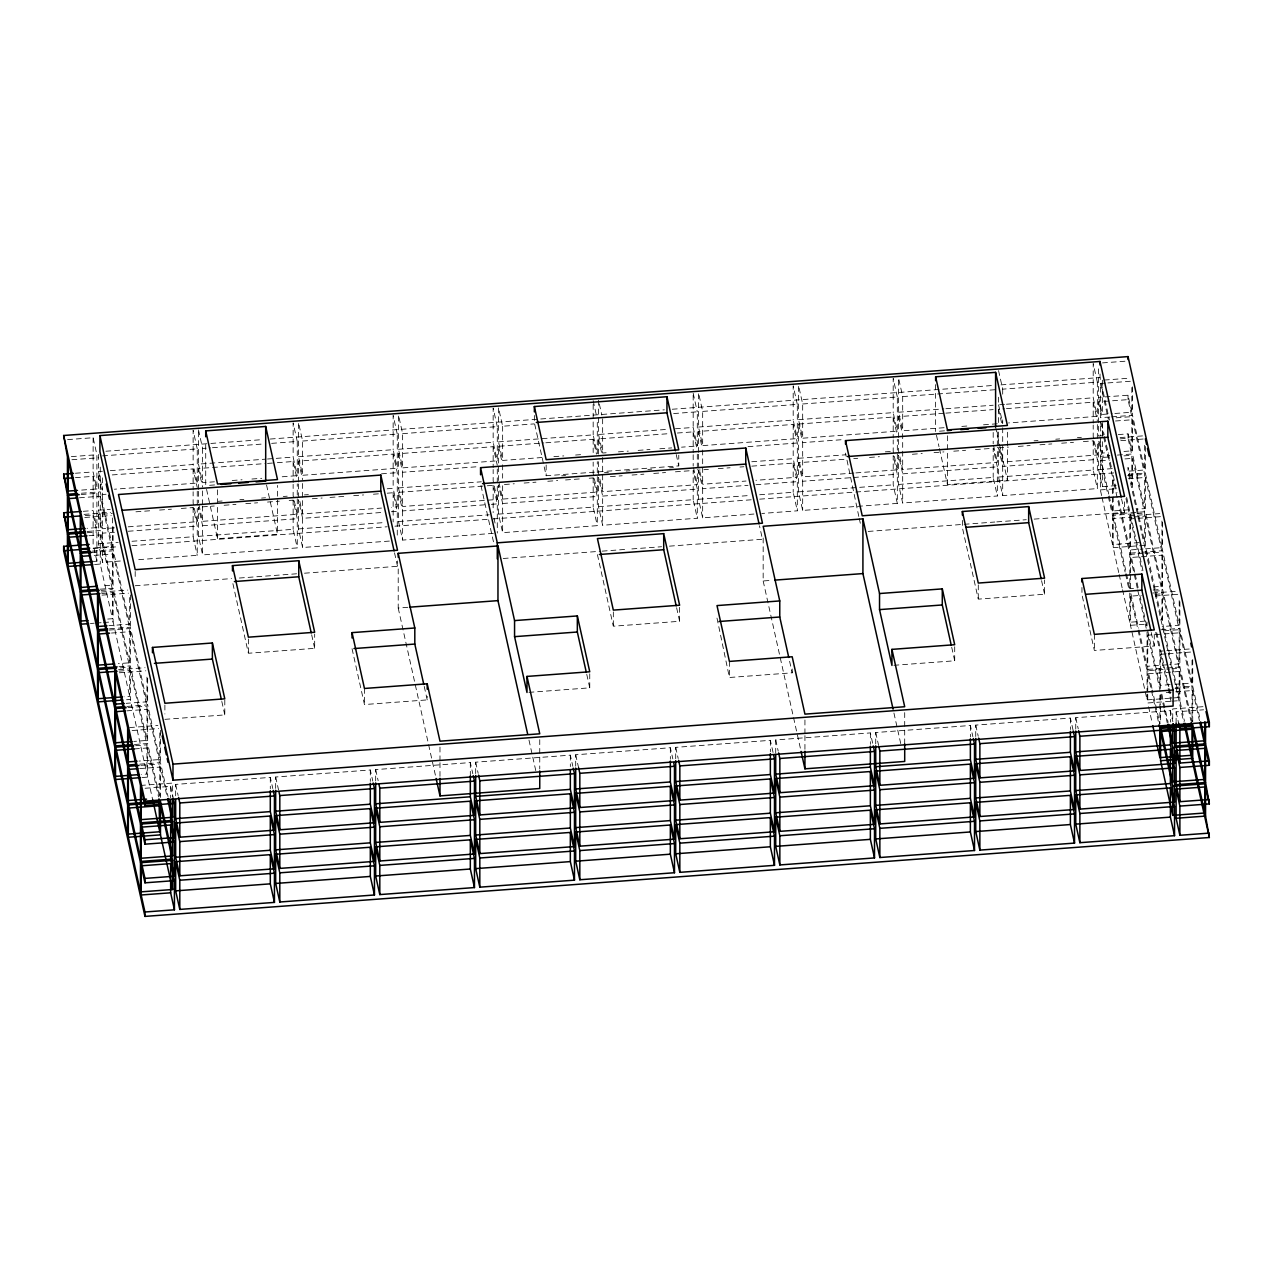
<?xml version="1.0" encoding="UTF-8"?>
<svg xmlns="http://www.w3.org/2000/svg" width="1273" height="1273" viewBox="0 0 1273 1273"><rect width="100%" height="100%" fill="white"/><g stroke="black" fill="none" stroke-linecap="round" stroke-linejoin="round"><path stroke-width="0.75" stroke-dasharray="5 3.75" d="M67.58 439.615L93.12 437.721L96.891 454.732L96.891 488.943L77.255 490.407M1102.498 362.9L1126.064 361.15M105.866 451.231L208.836 443.593M210.825 443.45L262.318 439.631M270.242 439.042L664.331 409.826M672.255 409.238L993.083 385.464M1000.992 384.876L1100.015 377.54L1109.467 420.058M71.368 456.625L96.891 454.732M1104.312 380.054L1129.851 378.161M102.604 455.877L197.251 448.86L197.251 483.072L114.427 489.214M198.477 429.908L202.614 448.462L210.491 447.889M212.464 447.73L261.761 444.086M271.626 443.354L297.261 441.445L297.261 475.656L279.519 476.977M302.624 441.047L397.271 434.045L397.271 468.257L302.624 475.275L298.487 456.705L298.487 422.493L302.624 441.047L302.624 475.275M402.634 433.647L497.282 426.63L497.282 460.842L402.634 467.859L398.497 449.289L398.497 415.078L402.634 433.647L402.634 467.859M542.075 457.516L502.644 460.444L498.507 441.874L498.507 407.662L502.644 426.232L534.183 423.893M673.64 413.55L697.302 411.8L697.302 446.011L681.532 447.173M702.664 411.402L797.312 404.384L797.312 438.596L702.664 445.614L698.527 427.06L698.527 392.848L702.664 411.402L702.664 445.614M802.674 403.987L897.322 396.969L897.322 431.181L802.674 438.198L798.537 419.644L798.537 385.433L802.674 403.987L802.674 438.198M944.089 427.712L902.684 430.783L898.547 412.229L898.547 378.017L902.684 396.571L997.332 389.554M998.557 370.602L1002.694 389.156L1097.342 382.139L1097.342 416.351L1008.598 422.938M71.909 459.728L98.371 457.771M1109.817 417.003L1100.365 417.703L1100.365 383.491L1106.03 383.078M1107.924 382.934L1132.509 381.104M75.441 473.238L93.12 471.933L96.891 488.943M98.467 454.429L98.467 471.535L102.413 471.249M110.305 470.66L193.13 464.518L197.251 483.072M198.477 431.818L198.477 464.12L265.532 459.155M267.505 459.012L293.14 457.102L297.261 475.656M298.487 456.705L393.15 449.687L397.271 468.257M398.497 449.289L493.16 442.272L497.282 460.842M498.507 441.874L593.17 434.873L597.292 453.427L597.292 419.215M598.517 400.263L598.517 434.475L667.545 429.351M675.422 428.762L693.18 427.457L697.302 446.011M698.527 427.06L793.19 420.042L797.312 438.596M798.537 419.644L893.2 412.627L897.322 431.181M898.547 412.229L943.898 408.872M945.871 408.713L993.195 405.212M998.557 397.208L998.557 404.814L1004.477 404.368M1006.45 404.225L1093.205 397.797L1097.342 416.351M1098.567 368.884L1098.567 397.399L1128.037 395.219L1131.824 412.229L1114.146 413.534M75.441 477.661L93.12 476.341L96.891 493.351L96.891 527.595L87.073 528.311M114.427 527.865L102.604 528.741L98.467 510.187L98.467 475.943L102.413 475.656M112.279 474.924L193.13 468.925L197.251 487.495M198.477 489.453L198.477 468.528L265.532 463.563M267.505 463.42L275.382 462.831M277.355 462.688L293.14 461.51L296.848 478.218M298.487 482.037L298.487 461.112L393.15 454.095L397.271 472.665L397.271 506.893L391.352 507.338M497.282 486.175L497.282 499.477L402.634 506.495L398.497 487.941L398.497 453.713L493.16 446.696L497.282 465.25M498.507 480.526L498.507 446.298L543.857 442.924M545.831 442.781L593.17 439.28L596.464 454.127M598.517 454.095L598.517 438.883L667.545 433.759M677.395 433.027L693.18 431.865L696.888 448.557M698.527 452.392L698.527 431.467L793.19 424.45L797.312 443.004L797.312 477.248L755.907 480.303M853.944 473.047L802.674 476.85L798.537 458.28L798.537 424.052L893.2 417.035L896.908 433.743M898.547 437.562L898.547 416.637L943.898 413.279M945.871 413.136L993.195 409.62M998.557 422.541L998.557 409.222L1004.477 408.792M1006.45 408.633L1093.205 402.204L1097.342 420.758M1098.567 422.731L1098.567 401.807L1128.037 399.627L1131.824 416.637L1131.824 450.865L1123.964 451.454M1098.567 397.399L1102.354 414.409L1112.172 413.677M198.477 464.12L202.614 482.674L214.437 481.799M232.195 480.494L242.045 479.762M251.911 479.03L261.761 478.298M553.914 456.641L563.764 455.909M575.603 455.034L583.48 454.445M598.517 434.475L602.654 453.029L606.585 452.727M618.423 451.851L628.289 451.119M638.139 450.387L649.978 449.512M659.828 448.78L671.667 447.905M961.831 426.407L969.724 425.819M983.52 424.8L997.332 423.766M81.361 493.24L100.265 491.839L112.422 546.483L91.624 548.026M1111.711 416.86L1132.509 415.316L1144.666 469.976L1125.746 471.376M81.186 494.513L96.891 493.351M1116.103 417.799L1131.824 416.637M209.584 485.299L215.392 484.87M939.506 431.197L945.298 430.767M98.467 475.943L102.604 494.497L106.55 494.21M381.502 473.827L397.271 472.665M398.497 453.713L402.634 472.267L479.539 466.57M748.015 446.664L797.312 443.004M798.537 424.052L802.674 442.606L844.079 439.535M79.467 497.791L100.265 496.247L112.422 550.891L112.422 585.134L101.076 585.978M1115.482 420.997L1132.509 419.724L1144.666 474.383L1144.666 508.611L1137.091 509.168M534.358 415.459L534.358 422.604L546.165 475.736L678.764 465.902L678.764 455.193M83.286 511.3L93.12 510.584L96.891 527.595M98.467 510.187L110.305 509.295M218.208 501.307L222.138 501.005M239.897 499.7L243.843 499.398M261.586 498.093L265.532 497.791M283.274 496.486L287.221 496.184M304.406 494.911L308.352 494.624M387.231 488.768L393.15 488.339L397.271 506.893M398.497 487.941L481.321 481.799M561.616 475.847L565.562 475.561M604.436 472.681L608.383 472.378M626.125 471.058L630.071 470.771M647.814 469.451L651.76 469.164M669.503 467.843L673.449 467.557M751.77 461.749L793.19 458.678L797.312 477.248M798.537 458.28L845.861 454.779M885.308 451.851L891.227 451.422M1034.058 440.824L1038.004 440.538M1055.747 439.217L1059.693 438.93M1077.435 437.61L1081.382 437.323M1102.498 435.748L1098.567 436.05L1098.567 424.641M1118.219 434.586L1128.037 433.854L1131.824 450.865M84.05 514.372L110.528 512.414M1120.081 437.578L1142.772 435.891M85.259 515.565L93.12 514.992L96.891 532.003L96.891 561.17L92.977 561.473M120.346 561.011L102.604 562.332L98.467 543.762L98.467 514.594L112.279 513.56M135.94 511.81L149.737 510.791M159.602 510.059L171.441 509.184M181.291 508.452L193.13 507.577L197.251 526.131L197.251 555.314L136.116 559.834M202.423 506.877L214.262 506.002M224.112 505.27L235.951 504.394M245.8 503.662L257.639 502.787M267.505 502.055L279.328 501.18M289.194 500.448L293.14 500.162L297.261 518.716L297.261 547.899L202.614 554.917L198.477 536.347L198.477 507.179L202.614 525.733L202.614 554.917M312.299 498.745L322.149 498.014M330.041 497.425L343.853 496.406M353.703 495.674L363.569 494.942M373.419 494.21L379.338 493.765M387.231 493.192L393.15 492.746L397.271 511.3L397.271 538.543M493.335 533.355L402.634 540.086L398.497 521.532L398.497 492.349L485.268 485.92M487.241 485.777L493.16 485.331L497.282 503.885L497.282 533.069M504.426 484.504L514.292 483.772M524.142 483.04L535.981 482.165M547.804 481.274L557.669 480.558M565.562 479.969L579.358 478.95M589.224 478.218L593.17 477.916L597.292 496.47L597.292 525.654L502.644 532.671L498.507 514.117L498.507 484.933L502.644 503.487L502.644 532.671M610.356 476.643L622.179 475.768M632.044 475.036L643.867 474.161M653.733 473.429L665.572 472.554M675.422 471.822L691.207 470.66M753.934 514.037L702.664 517.84L698.527 499.287L698.527 470.103L708.393 469.371M718.243 468.639L730.081 467.764M739.947 467.032L743.878 466.745M751.77 466.157L793.19 463.086L797.312 481.655L797.312 510.823L761.811 513.465M897.322 503.408L893.2 484.854L893.2 455.686L897.322 474.24L897.322 503.408L802.674 510.425L798.537 491.871L798.537 462.688L845.861 459.187M853.753 458.598L857.7 458.312M869.523 457.437L879.388 456.705M912.359 454.254L922.209 453.522M934.048 452.647L943.898 451.915M953.763 451.183L965.602 450.308M975.452 449.576L991.237 448.414M1083.355 441.588L1093.205 440.856L1097.342 459.41L1097.342 488.593L1002.694 495.595L998.557 477.041L998.557 447.873L1008.423 447.141M1018.273 446.409L1030.112 445.534M1039.977 444.802L1051.8 443.927M1061.666 443.195L1073.489 442.32M1120.176 438.851L1128.037 438.278L1131.824 455.288L1131.824 484.456L1128.037 467.446L1128.037 471.853L1183.651 721.966M84.75 517.475L111.212 515.501M1120.765 440.665L1143.456 438.994M1099.824 441.715L1102.354 453.061L1108.242 452.615M128.239 526.831L197.251 521.723L197.251 508.404M198.89 504.617L202.614 521.325L297.261 514.308L297.261 483.883M298.487 483.947L298.487 495.356L302.624 513.91L381.502 508.07M498.921 482.387L502.644 499.08L597.292 492.062L597.292 461.638M598.517 461.701L598.517 473.11L602.654 491.664L697.302 484.647L697.302 469.435M698.527 454.286L698.527 465.695L702.664 484.249L746.042 481.035M855.902 472.904L897.322 469.832L897.322 439.392M898.547 439.456L898.547 450.865L902.684 469.435L997.332 462.417L997.332 447.205M998.557 432.04L998.557 443.465L1002.694 462.019L1097.342 455.002L1097.342 441.683M87.025 531.462L100.265 530.475L112.422 585.134M1100.365 437.323L1100.365 456.355L1109.817 455.654M1117.376 455.082L1132.509 453.968L1144.666 508.611M87.073 532.719L96.891 532.003M1116.103 485.618L1102.354 486.636L1098.567 469.626L1098.567 440.458L1102.354 457.468L1108.242 457.023M1123.964 455.861L1131.824 455.288M98.467 514.594L102.604 533.148L114.427 532.273M128.239 531.255L197.251 526.131M202.614 525.733L297.261 518.716M389.379 541.073L302.624 547.501L298.487 528.932L298.487 499.764L302.624 518.318L383.475 512.335M391.352 511.746L397.271 511.3M398.497 492.349L402.634 510.903L489.389 504.474M491.362 504.331L497.282 503.885M502.644 503.487L597.292 496.47M602.654 496.088L697.302 489.071L697.302 518.238L602.654 525.256L598.517 506.702L598.517 477.518L602.654 496.088L602.654 525.256M698.527 470.103L702.664 488.673L748.015 485.299M755.907 484.727L797.312 481.655M798.537 462.688L802.674 481.258L897.322 474.24M902.684 473.842L997.332 466.825L997.332 495.993L902.684 503.01L898.547 484.456L898.547 455.288L902.684 473.842L902.684 503.01M998.557 447.873L1002.694 466.427L1097.342 459.41M88.919 535.726L100.265 534.899L112.422 589.542L112.422 618.71L106.741 619.139M1101.622 495.595L1100.365 489.93L1100.365 460.762L1109.817 460.062M1124.934 458.932L1132.509 458.375L1144.666 513.019L1144.666 542.203L1132.509 487.559L1132.509 458.375M98.467 543.762L118.198 542.298M131.994 541.28L193.13 536.745L197.251 555.314M198.477 536.347L293.14 529.329L297.261 547.899M298.487 528.932L385.258 522.503M398.497 521.532L489.214 514.801M498.507 514.117L593.17 507.1L597.292 525.654M598.517 506.702L693.18 499.684L697.302 518.238M698.527 499.287L749.797 495.483M759.663 494.751L793.19 492.269L797.312 510.823M798.537 491.871L857.7 487.479M859.673 487.336L893.2 484.854M898.547 484.456L993.195 477.439L997.332 495.993M998.557 477.041L1093.205 470.023L1097.342 488.593M1098.567 469.626L1112.316 468.607M210.363 506.463L217.524 538.718L277.498 534.262L277.498 485.427M939.426 448.557L947.446 484.615L1007.404 480.16L1007.404 431.324M93.12 548.568L118.198 546.722M131.994 545.687L387.231 526.767M394.932 526.195L489.214 519.209M493.16 518.923L751.77 499.748M759.663 499.159L853.753 492.19M855.727 492.046L1114.289 472.872M92.308 551.114L113.106 549.586L129.687 624.136L108.889 625.679M1128.324 474.32L1145.35 473.063L1161.931 547.629L1144.904 548.886M91.624 552.434L112.422 550.891M1127.639 475.641L1144.666 474.383M94.202 555.394L113.106 553.994L129.687 628.56L129.687 662.787L118.341 663.631M1128.324 478.728L1145.35 477.47L1161.931 552.036L1161.931 586.264L1154.372 586.821M94.6 564.496L100.265 564.066L112.422 618.71M1100.365 489.93L1117.376 488.673M1109.165 495.913L1112.522 510.998L1129.533 509.741M135.193 585.755L231.511 578.61M239.372 578.037L296.593 573.789M304.502 573.2L397.526 566.31L397.526 560.947M503.217 558.481L600.188 551.289M602.177 551.145L627.891 549.236M631.854 548.934L661.546 546.738M669.455 546.149L762.479 539.259L759.472 525.765M868.17 531.43L994.834 522.025M996.807 521.882L1026.277 519.702M1034.153 519.113L1124.568 512.414L1124.568 498.125M99.867 589.208L113.106 588.221L129.687 662.787M1134.307 574.712L1137.282 588.094L1129.788 588.651L1129.788 554.423L1113.207 479.857L1113.207 514.085L1145.35 511.698L1161.931 586.264M101.076 590.386L112.422 589.542M1108.322 496.565L1112.522 515.406L1135.198 513.719M1137.091 513.576L1144.666 513.019M101.331 592.025L127.793 590.067M1125.953 498.586L1129.788 515.788L1135.452 515.374M1137.346 515.231L1161.931 513.417M101.76 593.473L113.106 592.629L129.687 667.195L129.687 696.379L124.022 696.792M1118.728 572.532L1113.207 547.676L1113.207 518.493L1132.111 517.093M1134.004 516.949L1145.35 516.122L1161.931 590.672L1161.931 619.856L1145.35 545.29L1145.35 516.122M102.015 595.128L128.478 593.17M1134.72 572.214L1130.472 553.103L1130.472 518.891L1136.137 518.461M1138.03 518.334L1162.615 516.504M1102.036 497.472L1112.522 544.573L1140.879 542.473M90.415 623.484L94.202 623.213M96.096 623.07L101.76 622.656M103.654 622.513L113.106 621.813L129.687 696.379M1113.207 547.676L1137.776 545.846M1139.669 545.719L1145.35 545.29M1118.728 500.305L1129.788 550L1143.027 549.029M109.573 628.782L130.371 627.239L146.952 701.805L126.154 703.332M1130.472 553.103L1139.924 552.402M1141.817 552.259L1162.615 550.716L1179.196 625.282L1162.185 626.539M398.21 568.951L398.21 608.033L407.981 607.301M763.164 538.002L763.164 580.965L770.992 580.393M108.889 630.087L129.687 628.56M1129.788 554.423L1143.027 553.437M1144.904 553.294L1161.931 552.036M111.467 633.047L130.371 631.647L146.952 706.213L146.952 740.44L133.729 741.427M1130.472 572.723L1130.472 557.51L1162.615 555.123L1179.196 629.689L1179.196 663.917L1169.744 664.617M232.895 583.623L248.378 653.256L314.67 648.339L314.67 634.049M597.419 554.63L613.331 626.205L679.623 621.288L679.623 606.998M962.372 520.434L962.372 527.579L978.285 599.137L1044.592 594.236L1044.592 579.947M119.025 666.718L130.371 665.874L146.952 740.44M1153.163 590.067L1162.615 589.367L1179.196 663.917M120.235 667.895L129.687 667.195M1154.372 591.245L1161.931 590.672M118.596 669.693L145.058 667.72M1152.733 593.027L1177.302 591.213M119.025 671.126L130.371 670.282L146.952 744.848L146.952 774.032L141.287 774.445M1144.507 688.422L1130.472 625.329L1130.472 596.162L1141.817 595.318M1155.057 594.332L1162.615 593.775L1179.196 668.341L1179.196 697.509L1147.053 699.895L1144.92 690.332M119.28 672.781L145.758 670.823M1155.311 595.987L1179.88 594.157M1122.563 589.733L1129.788 622.242L1144.904 621.113M126.6 699.752L130.371 699.466L146.952 774.032M1130.472 625.329L1147.482 624.072M126.839 706.435L147.652 704.892L159.793 759.535L138.996 761.079M1160.976 629.769L1179.88 628.369L1192.037 683.028L1175.027 684.285M128.048 707.613L146.952 706.213M1164.079 630.819L1179.196 629.689M126.839 710.843L147.652 709.3L159.793 763.943L159.793 796.277M1151.938 688.247L1147.737 669.407L1147.737 635.163L1179.88 632.776L1192.037 687.436L1192.037 721.664L1179.88 667.02L1179.88 632.776M164.885 719.34L224.796 714.901L224.796 698.813M352.048 648.705L364.46 704.542L427.219 699.895L427.219 696.315M528.947 692.353L589.749 687.834L589.749 671.762M717.001 618.089L729.413 677.491L792.188 672.828L792.188 665.699M893.901 665.302L954.702 660.782L954.702 644.711M1081.955 587.458L1081.955 594.602L1094.366 650.439L1154.277 646L1154.277 631.71M129.544 727.567L157.9 725.467M1155.709 632.347L1159.894 651.187L1192.037 648.8M132.121 730.527L158.6 728.554M1160.578 688.502L1160.578 654.29L1166.259 653.861M1168.153 653.717L1192.721 651.903M1138.969 629.976L1147.053 666.304L1167.85 664.761M134.413 744.514L147.652 743.527L159.38 796.293M1147.737 669.407L1164.763 668.134M1166.657 667.991L1179.88 667.02M135.606 745.692L146.952 744.848M1130.472 596.162L1147.053 670.712L1169.744 669.041M1171.637 668.898L1179.196 668.341M134.413 748.922L147.652 747.951L158.536 796.946M1170.428 701.312L1147.737 702.982L1147.737 673.815L1179.88 671.428L1190.78 720.423M1147.737 630.756L1159.894 685.399L1173.133 684.428M139.68 764.166L160.478 762.638L168.036 796.548M1175.711 687.372L1192.721 686.115L1200.264 720.025M140.889 765.344L159.793 763.943M1175.027 688.693L1192.037 687.436M139.68 768.59L160.478 767.046L167.193 797.184M1166.259 692.48L1173.817 691.923M1175.711 691.78L1192.721 690.523L1199.437 720.677M141.971 777.548L147.652 777.119L152.68 799.73M1172.322 701.168L1179.88 700.611L1184.495 721.33M140.491 785.441L172.635 783.07L172.635 796.373M1202.985 706.69L1172.735 708.934L1172.735 722.237M175.658 795.816L175.658 784.407L270.306 777.405L272.788 788.528M275.668 788.401L275.668 777.007L370.316 769.99L372.798 781.113M375.678 780.986L375.678 769.592L470.326 762.575L472.808 773.698M475.688 773.57L475.688 762.177L570.336 755.16L572.818 766.298M575.698 766.171L575.698 754.762L670.346 747.744L672.828 758.883M675.708 758.756L675.708 747.346L770.356 740.329L773.666 755.175M775.718 753.234L775.718 739.931L870.366 732.914L872.848 744.053M875.729 743.925L875.729 732.516L970.376 725.499L972.858 736.637M975.739 736.51L975.739 725.101L1070.386 718.083L1073.282 731.084M1075.749 729.095L1075.749 717.686L1170.396 710.668L1172.879 721.807M145.106 788.258L170.646 786.364L173.176 797.694M1176.109 723.223L1176.109 711.83L1203.606 709.793M1179.196 697.509L1162.615 622.943L1162.615 593.775M1176.109 711.83L1178.623 723.159M1126.669 497.345L1143.425 572.723M1156.743 632.633L1168.789 686.736M1169.219 688.677L1171.367 698.336M1100.365 383.491L1108.322 419.294M1130.472 518.891L1141.945 570.511M1160.578 654.29L1171.065 701.391M1097.342 382.139L1093.205 363.585L1093.205 397.797M1121.561 498.921L1124.568 512.414M1151.269 632.522L1154.277 646M1098.567 401.807L1102.354 418.817M1101.622 423.352L1104.137 434.666M1104.55 436.544L1112.093 470.469M1113.207 475.45L1117.026 492.651M1135.15 574.123L1138.126 587.521M1139.828 595.159L1147.053 627.669L1147.053 621.956M1161.835 694.151L1168.121 722.412M1103.293 435.302L1100.365 422.111L1100.365 435.43M1103.707 437.196L1112.522 476.754L1112.522 510.998M1130.472 557.51L1133.877 572.802M1137.696 590.02L1146.209 628.257M1147.737 635.163L1159.894 689.807L1159.894 724.051L1152.351 690.125M1163.936 707.979L1160.578 692.91L1160.578 704.319M1164.349 709.873L1167.293 723.064M1100.365 456.355L1108.735 494.035M1113.207 514.085L1129.788 588.651M1130.901 593.664L1138.555 628.066M1100.365 460.762L1107.908 494.672M1113.207 518.493L1125.109 572.023M1125.539 573.948L1128.928 589.24M1147.737 673.815L1151.094 688.884M1151.508 690.762L1159.051 724.687M1097.342 455.002L1093.205 436.448L1093.205 425.023M1119.158 574.441L1122.134 587.824M1148.58 706.754L1152.351 723.716M1075.749 717.686L1078.231 728.824M1041.569 580.695L1044.592 594.236M998.557 404.814L1002.694 423.368L1002.694 419.565M998.557 409.222L1001.867 424.068M995.597 427.044L998.971 442.224M999.4 444.118L1007.404 480.16M993.608 445.709L997.332 462.417M997.332 466.825L993.195 448.271L993.195 477.439M936.467 435.286L938.997 446.664M975.739 725.101L978.221 736.24M897.322 396.969L893.2 378.415L893.2 412.627M951.711 647.305L954.702 660.782M898.547 416.637L902.684 435.191L902.684 469.435M897.322 469.832L893.2 451.263L893.2 439.853M858.814 516.44L845.511 453.108M859.227 518.366L860.946 526.083M893.932 713.023L900.823 744.005M875.729 732.516L878.625 745.517M797.312 404.384L793.19 385.83L793.19 420.042M789.61 661.292L792.188 672.828M763.164 580.965L800.637 749.463M775.718 739.931L778.201 751.07M693.18 393.246L697.302 411.8M698.527 431.467L702.25 448.16M693.578 467.955L697.302 484.647M697.302 489.071L693.18 470.501L693.18 499.684M676.234 454.525L678.764 465.902M676.615 607.746L679.623 621.288M599.344 403.971L601.827 415.109M675.708 747.346L678.191 758.485M593.17 400.661L596.464 415.507M598.517 438.883L601.827 453.729M597.292 492.062L593.17 473.508L593.17 462.099M586.758 674.372L589.749 687.834M575.698 754.762L578.594 767.746M497.282 426.63L493.16 408.06L493.16 442.272M498.507 446.298L502.23 462.99M497.282 499.477L493.16 480.923L493.16 469.514M493.972 518.222L495.213 523.792M480.987 485.665L493.844 543.491M528.979 740.074L535.869 771.056M475.688 762.177L478.171 773.316M397.271 434.045L393.15 415.475L393.15 449.687M394.519 552.816L397.526 566.31M424.227 686.418L427.219 699.895M398.21 608.033L435.684 776.514M375.678 769.592L378.161 780.715M297.261 441.445L293.14 422.891L293.14 457.102M298.487 461.112L302.624 479.682M297.261 514.308L293.14 495.754L293.14 484.345M311.662 634.797L314.67 648.339M266.534 484.949L269.908 500.114M270.322 502.023L277.498 534.262M275.668 777.007L278.564 789.992M206.56 489.389L209.934 504.569M197.251 448.86L193.13 430.306L193.13 464.518M198.477 468.528L202.614 487.098M197.251 521.723L193.13 503.169L193.13 491.76M221.804 701.423L224.796 714.901M175.658 784.407L178.14 795.545M98.467 471.535L102.604 490.089L102.604 474.893M96.891 561.17L93.12 544.16L93.12 514.992M1192.721 659.509L1192.721 686.115M1192.721 690.523L1192.721 724.751M1192.037 660.21L1192.037 683.028M1179.88 601.763L1179.88 628.369M1179.88 671.428L1179.88 700.611M1179.196 600.57L1179.196 625.282M1170.396 710.668L1170.396 722.077M1162.615 522.201L1162.615 550.716M1162.615 555.123L1162.615 589.367M1161.931 521.007L1161.931 547.629M1160.578 706.213L1160.578 723.335M1159.894 651.187L1159.894 685.399M1147.053 632.076L1147.053 666.304M1147.053 670.712L1147.053 692.114M1147.053 694.056L1147.053 699.895M1145.35 446.457L1145.35 473.063M1145.35 477.47L1145.35 511.698M1144.666 445.264L1144.666 469.976M1132.509 386.817L1132.509 415.316M1132.509 419.724L1132.509 453.968M1131.824 387.517L1131.824 412.229M1130.472 574.632L1130.472 587.935M1129.788 515.788L1129.788 550M1129.788 593.059L1129.788 622.242M1128.037 395.219L1128.037 399.627M1128.037 433.854L1128.037 438.278M1112.522 515.406L1112.522 544.573M1102.354 380.197L1102.354 414.409M1102.354 422.62L1102.354 439.742M1102.354 441.651L1102.354 453.061M1102.354 457.468L1102.354 486.636M1100.015 373.96L1100.015 377.54M1097.342 424.577L1097.342 439.79M1094.366 634.368L1094.366 650.439M1093.205 402.204L1093.205 423.129M1093.205 440.856L1093.205 470.023M1070.386 718.083L1070.386 729.493M1002.694 389.156L1002.694 396.762M1002.694 427.776L1002.694 462.019M1002.694 466.427L1002.694 495.595M997.332 431.977L997.332 445.295M993.195 432.438L993.195 443.847M978.285 584.864L978.285 599.137M970.376 725.499L970.376 736.908M947.446 435.78L947.446 484.615M935.623 384.605L935.623 431.483M904.705 712.609L904.705 743.862M902.684 396.571L902.684 430.783M893.2 417.035L893.2 437.96M870.366 732.914L870.366 744.323M804.934 719.993L804.934 733.678M804.934 735.619L804.934 749.304M802.674 442.606L802.674 476.85M802.674 481.258L802.674 510.425M793.19 424.45L793.19 458.678M793.19 463.086L793.19 492.269M770.356 740.329L770.356 751.738M729.413 661.419L729.413 677.491M702.664 450.021L702.664 484.249M702.664 488.673L702.664 517.84M697.302 454.222L697.302 467.541M693.18 395.139L693.18 427.457M693.18 431.865L693.18 452.79M693.18 454.684L693.18 466.093M670.346 747.744L670.346 759.154M613.331 611.915L613.331 626.205M602.654 418.817L602.654 453.029M602.654 457.437L602.654 491.664M593.17 404.448L593.17 434.873M593.17 439.28L593.17 452.583M593.17 477.916L593.17 507.1M570.336 755.16L570.336 766.569M546.165 465.011L546.165 475.736M539.752 739.661L539.752 768.956M502.644 426.232L502.644 460.444M502.644 464.852L502.644 478.171M502.644 485.777L502.644 499.08M497.282 469.053L497.282 484.265M493.16 446.696L493.16 467.605M493.16 485.331L493.16 512.558M470.326 762.575L470.326 775.878M439.981 747.06L439.981 760.729M439.981 762.686L439.981 776.355M402.634 472.267L402.634 506.495M402.634 510.903L402.634 540.086M393.15 454.095L393.15 488.339M393.15 492.746L393.15 521.93M370.316 769.99L370.316 781.383M364.46 688.47L364.46 704.542M302.624 483.485L302.624 498.698M302.624 500.591L302.624 513.91M302.624 518.318L302.624 547.501M293.14 461.51L293.14 482.435M293.14 500.162L293.14 529.329M270.306 777.405L270.306 788.799M248.378 638.966L248.378 653.256M217.524 489.882L217.524 538.718M205.717 444.579L205.717 485.602M202.614 448.462L202.614 482.674M202.614 490.901L202.614 504.203M202.614 506.113L202.614 521.325M198.477 491.362L198.477 502.771M197.251 491.298L197.251 506.511M193.13 468.925L193.13 489.85M193.13 507.577L193.13 536.745M170.646 786.364L170.646 797.757M164.885 705.051L164.885 713.978M160.478 730.32L160.478 762.638M160.478 767.046L160.478 797.471M159.793 732.93L159.793 759.535M147.652 678.286L147.652 704.892M147.652 709.3L147.652 743.527M147.652 747.951L147.652 777.119M146.952 677.093L146.952 701.805M135.193 571.466L135.193 578.61M130.371 594.921L130.371 627.239M130.371 631.647L130.371 665.874M130.371 670.282L130.371 699.466M129.687 597.53L129.687 624.136M113.106 526.767L113.106 549.586M113.106 553.994L113.106 588.221M113.106 592.629L113.106 621.813M112.422 517.968L112.422 546.483M102.604 494.497L102.604 528.741M102.604 533.148L102.604 562.332M100.265 467.127L100.265 491.839M100.265 496.247L100.265 530.475M100.265 534.899L100.265 564.066M93.12 437.721L93.12 471.933M93.12 476.341L93.12 510.584"/><path stroke-width="1.5" d="M77.255 490.407L67.437 491.123L67.437 456.912L63.65 435.493L1128.037 356.599L1209.35 722.237L1209.35 726.66L1179.88 728.84L1178.623 723.159M99.915 435.589L1100.015 361.468L1173.085 689.998L1173.085 706.069L172.985 780.206L99.915 451.676L99.915 435.589L172.985 764.134L172.985 780.206M205.717 430.895L265.691 426.455L277.498 479.571L217.524 484.026L205.717 430.895L205.717 436.766M534.358 406.533L666.957 396.715L678.764 449.83L546.165 459.664L534.358 406.533L534.358 411.895M935.623 376.792L995.597 372.353L1007.404 425.468L947.446 429.908L935.623 376.792L935.623 380.691M536.331 422.461L666.957 412.786L675.39 450.722M85.116 528.454L67.437 529.775L67.437 495.531L63.65 474.113L73.468 473.397M63.65 478.521L73.468 477.805M89.731 548.17L80.279 548.87L80.279 514.658L68.121 460.014L68.121 494.226L77.573 493.526M67.437 495.531L79.212 494.672M221.184 484.44L230.859 483.724M238.608 483.151L248.267 482.435M256.016 481.862L265.691 481.146L265.691 426.455M947.239 430.624L951.106 430.338M960.781 429.622L968.514 429.049M978.189 428.333L985.923 427.76M380.802 475.068L118.469 494.513L135.193 569.683L397.526 550.238L380.802 475.068L380.802 491.139L394.089 550.891M480.558 467.668L745.755 448.001L762.479 523.187L497.282 542.839L480.558 467.668L480.558 474.813M845.511 440.617L1107.844 421.172L1124.568 496.343L862.235 515.788L845.511 440.617L845.511 444.182M97.289 586.248L80.279 587.505L68.121 532.862L68.121 498.634L77.573 497.934M92.977 561.473L67.437 563.366L67.437 534.183L63.65 512.764L81.329 511.444M122.415 510.282L380.802 491.139M482.547 483.597L745.755 464.088L759.042 523.84M847.484 456.546L1107.844 437.244L1121.131 496.995M63.65 517.172L81.329 515.867M68.121 532.862L85.132 531.605M67.437 534.183L85.116 532.878M87.837 620.54L80.279 621.097L68.121 566.453L68.121 537.27L87.025 535.869M1209.35 833.099L1179.88 835.279L1176.109 818.268L1176.109 789.085L1205.563 786.905L1205.563 816.088L1209.35 837.507L144.963 916.401L63.65 550.763L63.65 546.34L89.19 544.462M63.65 550.763L89.19 548.87M106.996 625.823L97.544 626.523L97.544 592.311L80.963 517.745L80.963 551.957L90.415 551.257M68.121 498.634L80.279 553.278L91.624 552.434M114.554 663.901L97.544 665.174L80.963 590.608L80.963 556.365L90.415 555.664M68.121 566.453L92.706 564.623M232.466 565.61L298.757 560.709L314.67 632.267L248.378 637.184L232.466 565.61L232.466 570.972M398.21 557.24L398.21 553.325L497.966 545.942L514.563 620.587L514.563 636.659L526.99 692.496L526.99 676.424L589.749 671.762L577.337 615.941L514.563 620.587M663.71 533.642L597.419 538.559L613.331 610.117L679.623 605.216L663.71 533.642L663.71 549.729L676.186 605.805M879.532 593.536L942.291 588.89L954.702 644.711L891.943 649.373L891.943 665.445L879.532 609.608L879.532 593.536L862.919 518.875L763.164 526.274L779.76 600.936L779.76 617.007L788.751 657.441M962.372 511.507L1028.664 506.59L1044.592 578.149L978.285 583.066L962.372 511.507L962.372 515.088M80.963 590.608L97.973 589.351M68.121 537.27L80.279 591.929L99.183 590.529M234.407 581.538L298.757 576.78L311.233 632.872M599.36 554.487L663.71 549.729M966.271 527.293L1028.664 522.662L1041.139 578.754M122.128 696.936L97.544 698.75L80.963 624.2L80.963 595.016L99.867 593.616M80.963 624.2L88.521 623.627M124.261 703.476L114.809 704.176L114.809 669.964L98.228 595.398L98.228 629.61L107.68 628.91M409.938 607.157L497.966 600.633L527.69 734.266M774.907 580.106L862.919 573.582L893.073 709.141M80.963 556.365L97.544 630.931L106.996 630.23M131.835 741.57L114.809 742.827L98.228 668.261L98.228 634.034L109.573 633.19M152.474 647.432L212.384 642.992L224.796 698.813L164.885 703.269L152.474 647.432L152.474 652.794M352.048 637.996L352.048 632.633L414.807 627.987L414.807 644.058L423.798 684.492M779.76 600.936L717.001 605.582L729.413 661.419L792.188 656.757L804.934 714.137L904.705 706.738L891.943 649.373M1081.955 578.531L1141.865 574.091L1154.277 629.928L1094.366 634.368L1081.955 578.531L1081.955 582.095M154.415 663.36L212.384 659.064L221.375 699.498M354.005 648.562L414.807 644.058M514.563 636.659L577.337 632.013L586.328 672.446M718.959 621.51L779.76 617.007M879.532 609.608L942.291 604.961L951.281 645.379M1085.821 594.316L1141.865 590.163L1150.856 630.596M98.228 668.261L117.132 666.861M80.963 595.016L97.544 669.582L116.448 668.182M139.393 774.589L114.809 776.419L98.228 701.853L98.228 672.669L117.132 671.269M98.228 701.853L122.813 700.023M526.99 676.424L539.752 733.805L439.981 741.188L427.219 683.808L364.46 688.47L352.048 632.633M137.102 761.222L127.65 761.922L127.65 727.71L115.509 673.067L115.509 707.279L124.961 706.579M98.228 634.034L114.809 708.584L126.154 707.756M146.554 799.158L127.65 800.558L115.509 745.914L115.509 711.687L124.961 710.986M115.509 745.914L132.519 744.657M98.228 672.669L114.809 747.235L133.729 745.835M158.966 798.823L159.793 831.762L127.65 834.149L115.509 779.506L115.509 750.322L134.413 748.922M172.635 798.266L172.635 817.282L140.491 819.669L140.491 785.441L128.334 730.797L128.334 765.009L135.909 764.452M115.509 711.687L127.65 766.33L138.996 765.487M172.985 764.134L1173.085 689.998M167.606 799.078L172.635 821.69L172.635 855.917L140.491 858.304L128.334 803.661L128.334 769.417L137.802 768.717M115.509 779.506L140.078 777.676M63.65 435.493L144.963 801.147L1209.35 722.237M128.334 803.661L160.478 801.274L172.635 855.917M115.509 750.322L127.65 804.982L159.793 802.595M1159.051 724.687L1159.894 728.458L1192.037 726.071L1192.037 755.255L1159.894 757.626L1152.765 725.594M144.963 805.554L174.433 803.374L174.433 837.586L144.963 839.766L141.176 822.756L141.176 788.544L144.963 805.554L144.963 801.147M178.554 797.407L179.795 802.977L274.443 795.959L274.443 830.171L179.795 837.188L175.658 818.619L175.658 799.619M278.978 791.854L279.805 795.561L374.453 788.544L374.453 822.756L279.805 829.773L275.668 811.219L275.668 790.31M378.988 784.439L379.8 788.146L474.463 781.129L474.463 815.341L379.8 822.358L375.678 803.804L375.678 782.895M478.584 775.162L479.81 780.731L574.473 773.713L574.473 807.925L479.81 814.943L475.688 796.389L475.688 775.48M578.594 767.746L579.82 773.316L674.483 766.298L674.483 800.51L579.82 807.528L575.698 788.974L575.698 768.065M678.604 760.331L679.83 765.9L774.493 758.883L774.493 793.095L679.83 800.112L675.708 781.558L675.708 760.649M778.615 752.916L779.84 758.485L874.503 751.468L874.503 785.68L779.84 792.697L775.718 774.143L775.718 755.144M879.038 747.362L879.85 751.07L974.513 744.069L974.513 778.28L879.85 785.282L875.729 766.728L875.729 745.819M978.635 738.101L979.86 743.671L1074.523 736.653L1074.523 770.865L979.86 777.883L975.739 759.313L975.739 738.404M1078.645 730.686L1079.87 736.255L1174.533 729.238L1174.533 763.45L1079.87 770.467L1075.749 751.897L1075.749 731.004M128.334 808.069L160.478 805.682L172.635 860.325L172.635 889.509L140.491 891.896L128.334 837.252L128.334 808.069L140.491 862.712L140.491 891.896M1160.578 731.545L1192.721 729.174L1204.879 783.818L1204.879 812.986L1172.735 815.372L1160.578 760.729L1160.578 731.545L1172.735 786.205L1172.735 815.372M436.114 778.455L439.981 795.896L539.752 788.496L539.752 770.913M801.067 751.404L804.934 768.828L904.705 761.445L904.705 743.862M1168.55 724.305L1172.735 743.146L1204.879 740.759L1204.879 721.759M175.658 818.619L270.306 811.617L274.443 830.171M275.668 811.219L370.316 804.202L374.453 822.756M375.678 803.804L470.326 796.787L474.463 815.341M475.688 796.389L570.336 789.371L574.473 807.925M575.698 788.974L670.346 781.956L674.483 800.51M675.708 781.558L770.356 774.541L774.493 793.095M775.718 774.143L870.366 767.126L874.503 785.68M875.729 766.728L970.376 759.71L974.513 778.28M975.739 759.313L1070.386 752.295L1074.523 770.865M1075.749 751.897L1170.396 744.896L1174.533 763.45M141.176 822.756L170.646 820.576L174.433 837.586M1176.109 723.223L1176.109 746.042L1205.563 743.846L1209.35 760.872L1209.35 765.28L1179.88 767.46L1176.109 750.449L1205.563 748.269L1209.35 765.28M128.334 769.417L140.491 824.077L172.635 821.69M1167.707 724.942L1172.735 747.553L1204.879 745.166L1204.879 779.41L1172.735 781.781L1160.578 727.138L1192.721 724.751L1204.879 779.41M175.658 823.042L270.306 816.025L274.443 834.579L274.443 868.807L179.795 875.824L175.658 857.27L175.658 823.042L179.795 841.596L179.795 875.824M275.668 815.627L370.316 808.61L374.453 827.164L374.453 861.391L279.805 868.409L275.668 849.855L275.668 815.627L279.805 834.181L279.805 868.409M375.678 808.212L470.326 801.194L474.463 819.748L474.463 853.992L379.8 860.994L375.678 842.44L375.678 808.212L379.8 826.766L379.8 860.994M475.688 800.797L570.336 793.779L574.473 812.333L574.473 846.577L479.81 853.594L475.688 835.024L475.688 800.797L479.81 819.351L479.81 853.594M575.698 793.381L670.346 786.364L674.483 804.918L674.483 839.162L579.82 846.179L575.698 827.609L575.698 793.381L579.82 811.935L579.82 846.179M675.708 785.966L770.356 778.949L774.493 797.503L774.493 831.746L679.83 838.764L675.708 820.21L675.708 785.966L679.83 804.52L679.83 838.764M775.718 778.551L870.366 771.533L874.503 790.103L874.503 824.331L779.84 831.349L775.718 812.795L775.718 778.551L779.84 797.121L779.84 831.349M875.729 771.136L970.376 764.118L974.513 782.688L974.513 816.916L879.85 823.933L875.729 805.379L875.729 771.136L879.85 789.706L879.85 823.933M975.739 763.72L1070.386 756.719L1074.523 775.273L1074.523 809.501L979.86 816.518L975.739 797.964L975.739 763.72L979.86 782.29L979.86 816.518M1075.749 756.321L1170.396 749.304L1174.533 767.858L1174.533 802.085L1079.87 809.103L1075.749 790.549L1075.749 756.321L1079.87 774.875L1079.87 809.103M141.176 827.164L170.646 824.984L174.433 841.994L174.433 876.222L144.963 878.402L141.176 861.391L141.176 827.164L144.963 844.174L174.433 841.994M128.334 837.252L160.478 834.865L172.635 889.509M1160.578 760.729L1192.721 758.342L1204.879 812.986M1176.109 746.042L1179.88 763.052L1209.35 760.872M179.795 841.596L274.443 834.579M279.805 834.181L374.453 827.164M379.8 826.766L474.463 819.748M479.81 819.351L574.473 812.333M579.82 811.935L674.483 804.918M679.83 804.52L774.493 797.503M779.84 797.121L874.503 790.103M879.85 789.706L974.513 782.688M979.86 782.29L1074.523 775.273M1079.87 774.875L1174.533 767.858M175.658 857.27L270.306 850.253L274.443 868.807M275.668 849.855L370.316 842.837L374.453 861.391M375.678 842.44L470.326 835.422L474.463 853.992M475.688 835.024L570.336 828.007L574.473 846.577M575.698 827.609L670.346 820.592L674.483 839.162M675.708 820.21L770.356 813.192L774.493 831.746M775.718 812.795L870.366 805.777L874.503 824.331M875.729 805.379L970.376 798.362L974.513 816.916M975.739 797.964L1070.386 790.947L1074.523 809.501M1075.749 790.549L1170.396 783.531L1174.533 802.085M141.176 861.391L170.646 859.211L174.433 876.222M1176.109 750.449L1176.109 784.677L1205.563 782.497L1209.35 803.915L1179.88 806.095L1176.109 789.085M140.491 862.712L172.635 860.325M1172.735 786.205L1204.879 783.818M175.658 861.678L270.306 854.66L274.443 873.214L274.443 902.398L179.795 909.415L175.658 890.861L175.658 861.678L179.795 880.232L179.795 909.415M275.668 854.263L370.316 847.245L374.453 865.815L374.453 894.983L279.805 902L275.668 883.446L275.668 854.263L279.805 872.832L279.805 902M375.678 846.847L470.326 839.83L474.463 858.4L474.463 887.567L379.8 894.585L375.678 876.031L375.678 846.847L379.8 865.417L379.8 894.585M475.688 839.432L570.336 832.431L574.473 850.985L574.473 880.152L479.81 887.17L475.688 868.616L475.688 839.432L479.81 858.002L479.81 887.17M575.698 832.033L670.346 825.015L674.483 843.569L674.483 872.737L579.82 879.754L575.698 861.2L575.698 832.033L579.82 850.587L579.82 879.754M675.708 824.618L770.356 817.6L774.493 836.154L774.493 865.338L679.83 872.339L675.708 853.785L675.708 824.618L679.83 843.172L679.83 872.339M775.718 817.202L870.366 810.185L874.503 828.739L874.503 857.922L779.84 864.94L775.718 846.37L775.718 817.202L779.84 835.756L779.84 864.94M875.729 809.787L970.376 802.77L974.513 821.324L974.513 850.507L879.85 857.525L875.729 838.955L875.729 809.787L879.85 828.341L879.85 857.525M975.739 802.372L1070.386 795.354L1074.523 813.908L1074.523 843.092L979.86 850.109L975.739 831.555L975.739 802.372L979.86 820.926L979.86 850.109M1075.749 794.957L1170.396 787.939L1174.533 806.493L1174.533 835.677L1079.87 842.694L1075.749 824.14L1075.749 794.957L1079.87 813.511L1079.87 842.694M141.176 865.815L170.646 863.619L174.433 880.63L174.433 909.813L144.963 911.993L141.176 894.983L141.176 865.815L144.963 882.825L174.433 880.63M1176.109 784.677L1179.88 801.688L1209.35 799.508M179.795 880.232L274.443 873.214M279.805 872.832L374.453 865.815M379.8 865.417L474.463 858.4M479.81 858.002L574.473 850.985M579.82 850.587L674.483 843.569M679.83 843.172L774.493 836.154M779.84 835.756L874.503 828.739M879.85 828.341L974.513 821.324M979.86 820.926L1074.523 813.908M1079.87 813.511L1174.533 806.493M175.658 890.861L270.306 883.844L274.443 902.398M275.668 883.446L370.316 876.429L374.453 894.983M375.678 876.031L470.326 869.013L474.463 887.567M475.688 868.616L570.336 861.598L574.473 880.152M575.698 861.2L670.346 854.183L674.483 872.737M675.708 853.785L770.356 846.768L774.493 865.338M775.718 846.37L870.366 839.353L874.503 857.922M875.729 838.955L970.376 831.953L974.513 850.507M975.739 831.555L1070.386 824.538L1074.523 843.092M1075.749 824.14L1170.396 817.123L1174.533 835.677M141.176 894.983L170.646 892.803L174.433 909.813M1176.109 818.268L1205.563 816.088M1145.35 438.851L1146.623 444.579M1147.466 448.414L1149.169 456.052M1190.78 643.151L1191.623 646.923M1205.992 711.527L1209.35 726.66M1200.694 721.918L1204.879 740.759M1199.85 722.555L1204.879 745.166M1191.194 722.3L1192.037 726.071M1205.563 786.905L1209.35 803.915M1184.908 723.223L1192.037 755.255M1184.081 723.86L1209.35 837.507M1173.292 723.669L1174.533 729.238M1073.282 731.084L1074.523 736.653M973.272 738.499L974.513 744.069M873.262 745.914L874.503 751.468M773.666 755.175L774.493 758.883M673.656 762.591L674.483 766.298M573.232 768.144L574.473 773.713M473.222 775.559L474.463 781.129M398.21 553.325L414.807 627.987M373.212 782.975L374.453 788.544M273.202 790.39L274.443 795.959M106.136 484.011L107.807 491.553M108.651 495.308L109.478 499.08M162.164 735.953L163.835 743.496M164.678 747.267L166.349 754.794M167.193 758.565L168.036 762.336M173.589 799.587L174.433 803.374M168.45 798.442L172.635 817.282M152.68 799.73L159.793 831.762M63.65 474.113L67.437 491.123M68.121 494.226L80.279 548.87M80.963 551.957L97.544 626.523M98.228 629.61L114.809 704.176M115.509 707.279L127.65 761.922M128.334 765.009L140.491 819.669M63.65 512.764L67.437 529.775M63.65 546.34L67.437 563.366M1205.563 722.953L1205.563 743.846M1205.563 748.269L1205.563 782.497M1192.721 729.174L1192.721 758.342M1179.88 728.84L1179.88 763.052M1179.88 767.46L1179.88 801.688M1179.88 806.095L1179.88 835.279M1172.735 724.13L1172.735 743.146M1172.735 747.553L1172.735 781.781M1170.396 725.881L1170.396 744.896M1170.396 749.304L1170.396 783.531M1170.396 787.939L1170.396 817.123M1159.894 728.458L1159.894 757.626M1141.865 574.091L1141.865 590.163M1128.037 356.599L1128.037 359.527M1107.844 421.172L1107.844 437.244M1100.015 361.468L1100.015 365.033M1079.87 736.255L1079.87 770.467M1070.386 731.402L1070.386 752.295M1070.386 756.719L1070.386 790.947M1070.386 795.354L1070.386 824.538M1028.664 506.59L1028.664 522.662M995.597 372.353L995.597 427.044M979.86 743.671L979.86 777.883M970.376 738.801L970.376 759.71M970.376 764.118L970.376 798.362M970.376 802.77L970.376 831.953M942.291 588.89L942.291 604.961M879.85 751.07L879.85 785.282M870.366 746.217L870.366 767.126M870.366 771.533L870.366 805.777M870.366 810.185L870.366 839.353M862.919 518.875L862.919 573.582M804.934 751.261L804.934 768.828M779.84 758.485L779.84 792.697M770.356 753.632L770.356 774.541M770.356 778.949L770.356 813.192M770.356 817.6L770.356 846.768M745.755 448.001L745.755 464.088M679.83 765.9L679.83 800.112M670.346 761.047L670.346 781.956M670.346 786.364L670.346 820.592M670.346 825.015L670.346 854.183M666.957 396.715L666.957 412.786M579.82 773.316L579.82 807.528M577.337 615.941L577.337 632.013M570.336 770.356L570.336 789.371M570.336 793.779L570.336 828.007M570.336 832.431L570.336 861.598M497.966 545.942L497.966 600.633M497.282 542.839L497.282 558.911M479.81 780.731L479.81 814.943M470.326 775.878L470.326 796.787M470.326 801.194L470.326 835.422M470.326 839.83L470.326 869.013M439.981 778.312L439.981 795.896M427.219 683.808L427.219 689.17M379.8 788.146L379.8 822.358M370.316 783.293L370.316 804.202M370.316 808.61L370.316 842.837M370.316 847.245L370.316 876.429M298.757 560.709L298.757 576.78M279.805 795.561L279.805 829.773M270.306 790.708L270.306 811.617M270.306 816.025L270.306 850.253M270.306 854.66L270.306 883.844M212.384 642.992L212.384 659.064M179.795 802.977L179.795 837.188M170.646 799.667L170.646 820.576M170.646 824.984L170.646 859.211M170.646 863.619L170.646 892.803M160.478 805.682L160.478 834.865M144.963 839.766L144.963 844.174M144.963 878.402L144.963 882.825M144.963 911.993L144.963 916.401M140.491 824.077L140.491 858.304M127.65 766.33L127.65 800.558M127.65 804.982L127.65 834.149M114.809 708.584L114.809 742.827M114.809 747.235L114.809 776.419M97.544 630.931L97.544 665.174M97.544 669.582L97.544 698.75M80.279 553.278L80.279 587.505M80.279 591.929L80.279 621.097"/></g></svg>
